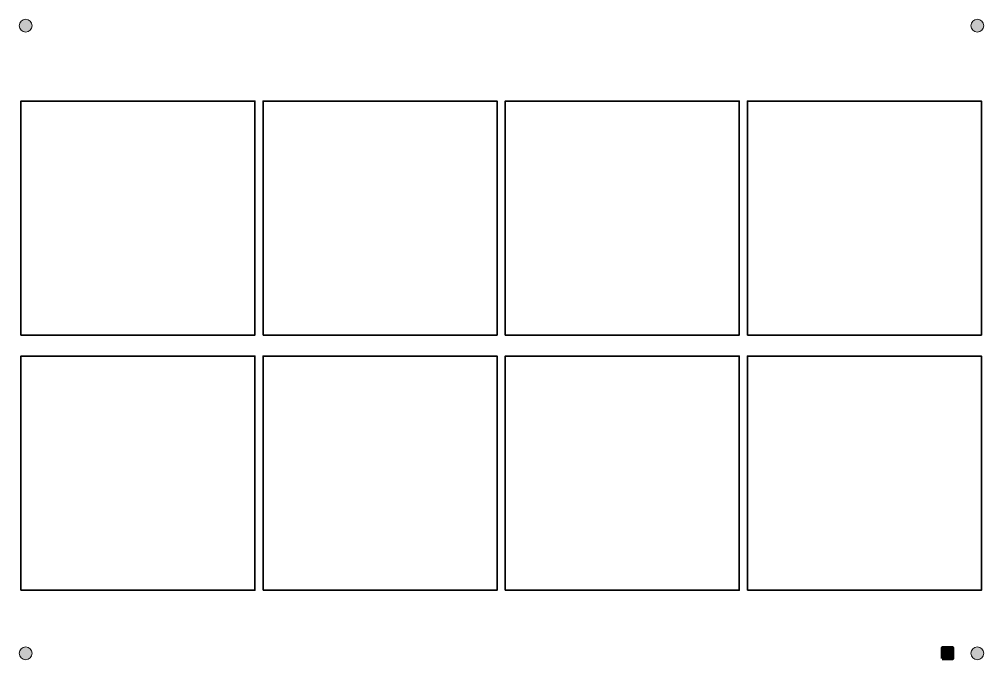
# Model space of a CAD drawing. Header units: inches. Extents: x 4 to 456, y 10 to 310.
import ezdxf

# ---------------------------------------------------------------- set-up
doc = ezdxf.new("R2010")
doc.units = ezdxf.units.IN
doc.header["$MEASUREMENT"] = 0
doc.layers.add('Layer 1', color=7, linetype='Continuous')

# ---------------------------------------------------------------- blocks, each defined once
blk = doc.blocks.new('block 3')
at = {"layer": 'Layer 1', "lineweight": 0}
blk.add_open_spline([(7.01, 10.16), (8.67, 10.16), (10.01, 11.5), (10.01, 13.16), (10.01, 14.82), (8.67, 16.16), (7.01, 16.16), (5.36, 16.16), (4.01, 14.82), (4.01, 13.16), (4.01, 11.5), (5.36, 10.16), (7.01, 10.16)], degree=3, knots=[0, 0, 0, 0, 1, 1, 1, 2, 2, 2, 3, 3, 3, 4, 4, 4, 4], dxfattribs=at)
blk = doc.blocks.new('block 4')
at = {"layer": 'Layer 1', "true_color": 0x231f20}
h = blk.add_hatch(color=250, dxfattribs=at)
h.dxf.hatch_style = 2
edge = h.paths.add_edge_path()
edge.add_spline(control_points=[(7.01, 10.16), (8.67, 10.16), (10.01, 11.5), (10.01, 13.16), (10.01, 14.82), (8.67, 16.16), (7.01, 16.16), (5.36, 16.16), (4.01, 14.82), (4.01, 13.16), (4.01, 11.5), (5.36, 10.16), (7.01, 10.16)], knot_values=[0, 0, 0, 0, 1, 1, 1, 2, 2, 2, 3, 3, 3, 4, 4, 4, 4], degree=3, periodic=1)
at = {"layer": 'Layer 1', "lineweight": 0}
blk.add_open_spline([(7.01, 10.16), (8.67, 10.16), (10.01, 11.5), (10.01, 13.16), (10.01, 14.82), (8.67, 16.16), (7.01, 16.16), (5.36, 16.16), (4.01, 14.82), (4.01, 13.16), (4.01, 11.5), (5.36, 10.16), (7.01, 10.16)], degree=3, knots=[0, 0, 0, 0, 1, 1, 1, 2, 2, 2, 3, 3, 3, 4, 4, 4, 4], dxfattribs=at)
blk = doc.blocks.new('block 5')
at = {"layer": 'Layer 1', "lineweight": 0}
blk.add_open_spline([(453.01, 10.16), (454.67, 10.16), (456.01, 11.5), (456.01, 13.16), (456.01, 14.82), (454.67, 16.16), (453.01, 16.16), (451.36, 16.16), (450.01, 14.82), (450.01, 13.16), (450.01, 11.5), (451.36, 10.16), (453.01, 10.16)], degree=3, knots=[0, 0, 0, 0, 1, 1, 1, 2, 2, 2, 3, 3, 3, 4, 4, 4, 4], dxfattribs=at)
blk = doc.blocks.new('block 6')
at = {"layer": 'Layer 1', "true_color": 0x231f20}
h = blk.add_hatch(color=250, dxfattribs=at)
h.dxf.hatch_style = 2
edge = h.paths.add_edge_path()
edge.add_spline(control_points=[(453.01, 10.16), (454.67, 10.16), (456.01, 11.5), (456.01, 13.16), (456.01, 14.82), (454.67, 16.16), (453.01, 16.16), (451.36, 16.16), (450.01, 14.82), (450.01, 13.16), (450.01, 11.5), (451.36, 10.16), (453.01, 10.16)], knot_values=[0, 0, 0, 0, 1, 1, 1, 2, 2, 2, 3, 3, 3, 4, 4, 4, 4], degree=3, periodic=1)
at = {"layer": 'Layer 1', "lineweight": 0}
blk.add_open_spline([(453.01, 10.16), (454.67, 10.16), (456.01, 11.5), (456.01, 13.16), (456.01, 14.82), (454.67, 16.16), (453.01, 16.16), (451.36, 16.16), (450.01, 14.82), (450.01, 13.16), (450.01, 11.5), (451.36, 10.16), (453.01, 10.16)], degree=3, knots=[0, 0, 0, 0, 1, 1, 1, 2, 2, 2, 3, 3, 3, 4, 4, 4, 4], dxfattribs=at)
blk = doc.blocks.new('block 7')
at = {"layer": 'Layer 1', "lineweight": 0}
blk.add_open_spline([(7.01, 304.16), (8.67, 304.16), (10.01, 305.51), (10.01, 307.16), (10.01, 308.82), (8.67, 310.16), (7.01, 310.16), (5.36, 310.16), (4.01, 308.82), (4.01, 307.16), (4.01, 305.51), (5.36, 304.16), (7.01, 304.16)], degree=3, knots=[0, 0, 0, 0, 1, 1, 1, 2, 2, 2, 3, 3, 3, 4, 4, 4, 4], dxfattribs=at)
blk = doc.blocks.new('block 8')
at = {"layer": 'Layer 1', "true_color": 0x231f20}
h = blk.add_hatch(color=250, dxfattribs=at)
h.dxf.hatch_style = 2
edge = h.paths.add_edge_path()
edge.add_spline(control_points=[(7.01, 304.16), (8.67, 304.16), (10.01, 305.5), (10.01, 307.16), (10.01, 308.82), (8.67, 310.16), (7.01, 310.16), (5.36, 310.16), (4.01, 308.82), (4.01, 307.16), (4.01, 305.5), (5.36, 304.16), (7.01, 304.16)], knot_values=[0, 0, 0, 0, 1, 1, 1, 2, 2, 2, 3, 3, 3, 4, 4, 4, 4], degree=3, periodic=1)
at = {"layer": 'Layer 1', "lineweight": 0}
blk.add_open_spline([(7.01, 304.16), (8.67, 304.16), (10.01, 305.5), (10.01, 307.16), (10.01, 308.82), (8.67, 310.16), (7.01, 310.16), (5.36, 310.16), (4.01, 308.82), (4.01, 307.16), (4.01, 305.5), (5.36, 304.16), (7.01, 304.16)], degree=3, knots=[0, 0, 0, 0, 1, 1, 1, 2, 2, 2, 3, 3, 3, 4, 4, 4, 4], dxfattribs=at)
blk = doc.blocks.new('block 9')
at = {"layer": 'Layer 1', "lineweight": 0}
blk.add_open_spline([(453.01, 304.16), (454.67, 304.16), (456.01, 305.51), (456.01, 307.16), (456.01, 308.82), (454.67, 310.16), (453.01, 310.16), (451.36, 310.16), (450.01, 308.82), (450.01, 307.16), (450.01, 305.51), (451.36, 304.16), (453.01, 304.16)], degree=3, knots=[0, 0, 0, 0, 1, 1, 1, 2, 2, 2, 3, 3, 3, 4, 4, 4, 4], dxfattribs=at)
blk = doc.blocks.new('block 10')
at = {"layer": 'Layer 1', "true_color": 0x231f20}
h = blk.add_hatch(color=250, dxfattribs=at)
h.dxf.hatch_style = 2
edge = h.paths.add_edge_path()
edge.add_spline(control_points=[(453.01, 304.16), (454.67, 304.16), (456.01, 305.5), (456.01, 307.16), (456.01, 308.82), (454.67, 310.16), (453.01, 310.16), (451.36, 310.16), (450.01, 308.82), (450.01, 307.16), (450.01, 305.5), (451.36, 304.16), (453.01, 304.16)], knot_values=[0, 0, 0, 0, 1, 1, 1, 2, 2, 2, 3, 3, 3, 4, 4, 4, 4], degree=3, periodic=1)
at = {"layer": 'Layer 1', "lineweight": 0}
blk.add_open_spline([(453.01, 304.16), (454.67, 304.16), (456.01, 305.5), (456.01, 307.16), (456.01, 308.82), (454.67, 310.16), (453.01, 310.16), (451.36, 310.16), (450.01, 308.82), (450.01, 307.16), (450.01, 305.5), (451.36, 304.16), (453.01, 304.16)], degree=3, knots=[0, 0, 0, 0, 1, 1, 1, 2, 2, 2, 3, 3, 3, 4, 4, 4, 4], dxfattribs=at)
blk = doc.blocks.new('block 11')
at = {"layer": 'Layer 1', "lineweight": 0}
blk.add_lwpolyline([(436.58, 10.65), (441.58, 10.65), (441.58, 15.65), (436.58, 15.65), (436.58, 10.65)], dxfattribs=at)
blk = doc.blocks.new('block 12')
at = {"layer": 'Layer 1', "true_color": 0x231f20}
h = blk.add_hatch(color=250, dxfattribs=at)
h.dxf.hatch_style = 2
h.paths.add_polyline_path([(436.58, 10.65), (441.58, 10.65), (441.58, 15.65), (436.58, 15.65)])
at = {"layer": 'Layer 1', "lineweight": 0}
blk.add_lwpolyline([(436.58, 10.65), (441.58, 10.65), (441.58, 15.65), (436.58, 15.65), (436.58, 10.65), (436.58, 10.65)], dxfattribs=at)
blk = doc.blocks.new('block 13')
at = {"layer": 'Layer 1', "color": 18, "lineweight": 100, "true_color": 0x000000}
blk.add_lwpolyline([(436.58, 10.65), (441.58, 10.65), (441.58, 15.65), (436.58, 15.65), (436.58, 10.65)], dxfattribs=at)
blk = doc.blocks.new('block 18')
at = {"layer": 'Layer 1', "color": 240, "lineweight": 35, "true_color": 0xed1c24}
blk.add_lwpolyline([(4.77, 162.2), (114.42, 162.2), (114.42, 271.85), (4.77, 271.85), (4.77, 162.2)], dxfattribs=at)
blk = doc.blocks.new('block 17')
at = {"layer": 'Layer 1'}
blk.add_blockref('block 18', (0, 0), dxfattribs=at)
blk = doc.blocks.new('block 16')
at = {"layer": 'Layer 1'}
blk.add_blockref('block 17', (0, 0), dxfattribs=at)
blk = doc.blocks.new('block 15')
at = {"layer": 'Layer 1'}
blk.add_blockref('block 16', (0, 0), dxfattribs=at)
blk = doc.blocks.new('block 14')
at = {"layer": 'Layer 1'}
blk.add_blockref('block 15', (0, 0), dxfattribs=at)
blk = doc.blocks.new('block 23')
at = {"layer": 'Layer 1', "color": 240, "lineweight": 35, "true_color": 0xed1c24}
blk.add_lwpolyline([(118.27, 162.2), (227.91, 162.2), (227.91, 271.85), (118.27, 271.85), (118.27, 162.2)], dxfattribs=at)
blk = doc.blocks.new('block 22')
at = {"layer": 'Layer 1'}
blk.add_blockref('block 23', (0, 0), dxfattribs=at)
blk = doc.blocks.new('block 21')
at = {"layer": 'Layer 1'}
blk.add_blockref('block 22', (0, 0), dxfattribs=at)
blk = doc.blocks.new('block 20')
at = {"layer": 'Layer 1'}
blk.add_blockref('block 21', (0, 0), dxfattribs=at)
blk = doc.blocks.new('block 19')
at = {"layer": 'Layer 1'}
blk.add_blockref('block 20', (0, 0), dxfattribs=at)
blk = doc.blocks.new('block 28')
at = {"layer": 'Layer 1', "color": 240, "lineweight": 35, "true_color": 0xed1c24}
blk.add_lwpolyline([(231.76, 162.2), (341.41, 162.2), (341.41, 271.85), (231.76, 271.85), (231.76, 162.2)], dxfattribs=at)
blk = doc.blocks.new('block 27')
at = {"layer": 'Layer 1'}
blk.add_blockref('block 28', (0, 0), dxfattribs=at)
blk = doc.blocks.new('block 26')
at = {"layer": 'Layer 1'}
blk.add_blockref('block 27', (0, 0), dxfattribs=at)
blk = doc.blocks.new('block 25')
at = {"layer": 'Layer 1'}
blk.add_blockref('block 26', (0, 0), dxfattribs=at)
blk = doc.blocks.new('block 24')
at = {"layer": 'Layer 1'}
blk.add_blockref('block 25', (0, 0), dxfattribs=at)
blk = doc.blocks.new('block 33')
at = {"layer": 'Layer 1', "color": 240, "lineweight": 35, "true_color": 0xed1c24}
blk.add_lwpolyline([(345.26, 162.2), (454.91, 162.2), (454.91, 271.85), (345.26, 271.85), (345.26, 162.2)], dxfattribs=at)
blk = doc.blocks.new('block 32')
at = {"layer": 'Layer 1'}
blk.add_blockref('block 33', (0, 0), dxfattribs=at)
blk = doc.blocks.new('block 31')
at = {"layer": 'Layer 1'}
blk.add_blockref('block 32', (0, 0), dxfattribs=at)
blk = doc.blocks.new('block 30')
at = {"layer": 'Layer 1'}
blk.add_blockref('block 31', (0, 0), dxfattribs=at)
blk = doc.blocks.new('block 29')
at = {"layer": 'Layer 1'}
blk.add_blockref('block 30', (0, 0), dxfattribs=at)
blk = doc.blocks.new('block 38')
at = {"layer": 'Layer 1', "color": 240, "lineweight": 35, "true_color": 0xed1c24}
blk.add_lwpolyline([(4.77, 42.71), (114.42, 42.71), (114.42, 152.36), (4.77, 152.36), (4.77, 42.71)], dxfattribs=at)
blk = doc.blocks.new('block 37')
at = {"layer": 'Layer 1'}
blk.add_blockref('block 38', (0, 0), dxfattribs=at)
blk = doc.blocks.new('block 36')
at = {"layer": 'Layer 1'}
blk.add_blockref('block 37', (0, 0), dxfattribs=at)
blk = doc.blocks.new('block 35')
at = {"layer": 'Layer 1'}
blk.add_blockref('block 36', (0, 0), dxfattribs=at)
blk = doc.blocks.new('block 34')
at = {"layer": 'Layer 1'}
blk.add_blockref('block 35', (0, 0), dxfattribs=at)
blk = doc.blocks.new('block 43')
at = {"layer": 'Layer 1', "color": 240, "lineweight": 35, "true_color": 0xed1c24}
blk.add_lwpolyline([(118.27, 42.71), (227.91, 42.71), (227.91, 152.36), (118.27, 152.36), (118.27, 42.71)], dxfattribs=at)
blk = doc.blocks.new('block 42')
at = {"layer": 'Layer 1'}
blk.add_blockref('block 43', (0, 0), dxfattribs=at)
blk = doc.blocks.new('block 41')
at = {"layer": 'Layer 1'}
blk.add_blockref('block 42', (0, 0), dxfattribs=at)
blk = doc.blocks.new('block 40')
at = {"layer": 'Layer 1'}
blk.add_blockref('block 41', (0, 0), dxfattribs=at)
blk = doc.blocks.new('block 39')
at = {"layer": 'Layer 1'}
blk.add_blockref('block 40', (0, 0), dxfattribs=at)
blk = doc.blocks.new('block 48')
at = {"layer": 'Layer 1', "color": 240, "lineweight": 35, "true_color": 0xed1c24}
blk.add_lwpolyline([(231.76, 42.71), (341.41, 42.71), (341.41, 152.36), (231.76, 152.36), (231.76, 42.71)], dxfattribs=at)
blk = doc.blocks.new('block 47')
at = {"layer": 'Layer 1'}
blk.add_blockref('block 48', (0, 0), dxfattribs=at)
blk = doc.blocks.new('block 46')
at = {"layer": 'Layer 1'}
blk.add_blockref('block 47', (0, 0), dxfattribs=at)
blk = doc.blocks.new('block 45')
at = {"layer": 'Layer 1'}
blk.add_blockref('block 46', (0, 0), dxfattribs=at)
blk = doc.blocks.new('block 44')
at = {"layer": 'Layer 1'}
blk.add_blockref('block 45', (0, 0), dxfattribs=at)
blk = doc.blocks.new('block 53')
at = {"layer": 'Layer 1', "color": 240, "lineweight": 35, "true_color": 0xed1c24}
blk.add_lwpolyline([(345.26, 42.71), (454.91, 42.71), (454.91, 152.36), (345.26, 152.36), (345.26, 42.71)], dxfattribs=at)
blk = doc.blocks.new('block 52')
at = {"layer": 'Layer 1'}
blk.add_blockref('block 53', (0, 0), dxfattribs=at)
blk = doc.blocks.new('block 51')
at = {"layer": 'Layer 1'}
blk.add_blockref('block 52', (0, 0), dxfattribs=at)
blk = doc.blocks.new('block 50')
at = {"layer": 'Layer 1'}
blk.add_blockref('block 51', (0, 0), dxfattribs=at)
blk = doc.blocks.new('block 49')
at = {"layer": 'Layer 1'}
blk.add_blockref('block 50', (0, 0), dxfattribs=at)
blk = doc.blocks.new('block 2')
at = {"layer": 'Layer 1'}
for name in ['block 7', 'block 8', 'block 9', 'block 10', 'block 14', 'block 19', 'block 24', 'block 29', 'block 34', 'block 39', 'block 44', 'block 49', 'block 3', 'block 4', 'block 11', 'block 12', 'block 13', 'block 5', 'block 6']:
    blk.add_blockref(name, (0, 0), dxfattribs=at)

msp = doc.modelspace()

# ---------------------------------------------------------------- block references
at = {"layer": 'Layer 1'}
msp.add_blockref('block 2', (0, 0), dxfattribs=at)

doc.saveas('drawing.dxf')
